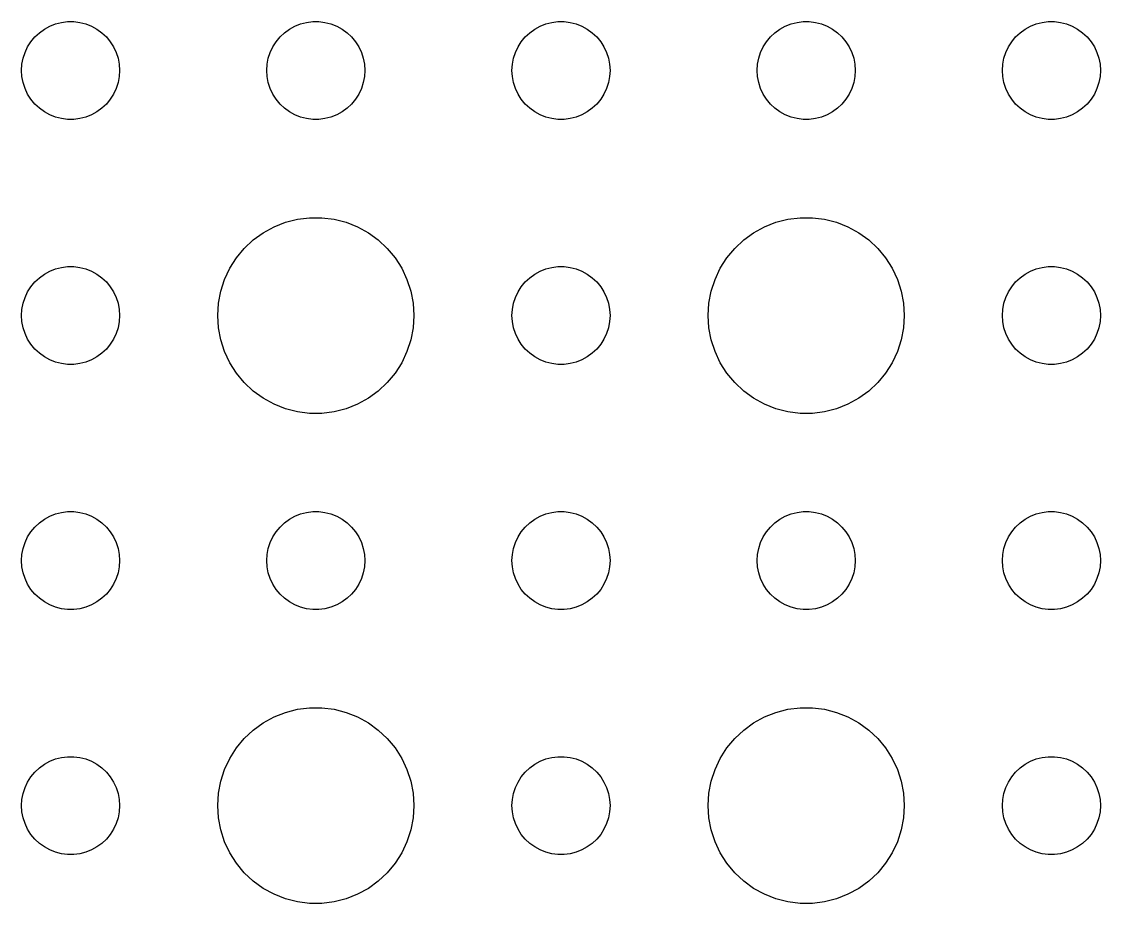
# Model space of a CAD drawing. Header units: metres. Extents: x -142 to 142, y -112 to 112.
# Drawn here: x 36 to 69, y 57.01 to 84 of the extents above; entities that cross this region are included whole.
import ezdxf

# ---------------------------------------------------------------- set-up
doc = ezdxf.new("R2010")
doc.units = ezdxf.units.M

msp = doc.modelspace()

# ---------------------------------------------------------------- linework, layer by layer
for p, q in [((36.6963, 83.7665), (36.8613, 83.8572)), ((36.8613, 83.8572), (37.0365, 83.9266)), ((37.0365, 83.9266), (37.2189, 83.9734)), ((37.2189, 83.9734), (37.4058, 83.997)), ((37.4058, 83.997), (37.5942, 83.997)), ((37.5942, 83.997), (37.7811, 83.9734)), ((37.7811, 83.9734), (37.9635, 83.9266)), ((37.9635, 83.9266), (38.1387, 83.8572)), ((38.1387, 83.8572), (38.3037, 83.7665)), ((44.1963, 83.7665), (44.3613, 83.8572)), ((44.3613, 83.8572), (44.5365, 83.9266)), ((44.5365, 83.9266), (44.7189, 83.9734)), ((44.7189, 83.9734), (44.9058, 83.997)), ((44.9058, 83.997), (45.0942, 83.997)), ((45.0942, 83.997), (45.2811, 83.9734)), ((45.2811, 83.9734), (45.4635, 83.9266)), ((45.4635, 83.9266), (45.6387, 83.8572)), ((45.6387, 83.8572), (45.8037, 83.7665)), ((51.6963, 83.7665), (51.8613, 83.8572)), ((51.8613, 83.8572), (52.0365, 83.9266)), ((52.0365, 83.9266), (52.2189, 83.9734)), ((52.2189, 83.9734), (52.4058, 83.997)), ((52.4058, 83.997), (52.5942, 83.997)), ((52.5942, 83.997), (52.7811, 83.9734)), ((52.7811, 83.9734), (52.9635, 83.9266)), ((52.9635, 83.9266), (53.1387, 83.8572)), ((53.1387, 83.8572), (53.3037, 83.7665)), ((59.1963, 83.7665), (59.3613, 83.8572)), ((59.3613, 83.8572), (59.5365, 83.9266)), ((59.5365, 83.9266), (59.7189, 83.9734)), ((59.7189, 83.9734), (59.9058, 83.997)), ((59.9058, 83.997), (60.0942, 83.997)), ((60.0942, 83.997), (60.2811, 83.9734)), ((60.2811, 83.9734), (60.4635, 83.9266)), ((60.4635, 83.9266), (60.6387, 83.8572)), ((60.6387, 83.8572), (60.8037, 83.7665)), ((66.6963, 83.7665), (66.8613, 83.8572)), ((66.8613, 83.8572), (67.0365, 83.9266)), ((67.0365, 83.9266), (67.2189, 83.9734)), ((67.2189, 83.9734), (67.4058, 83.997)), ((67.4058, 83.997), (67.5942, 83.997)), ((67.5942, 83.997), (67.7811, 83.9734)), ((67.7811, 83.9734), (67.9635, 83.9266)), ((67.9635, 83.9266), (68.1387, 83.8572)), ((68.1387, 83.8572), (68.3037, 83.7665)), ((36.2865, 83.3817), (36.4065, 83.5268)), ((36.4065, 83.5268), (36.5439, 83.6558)), ((36.5439, 83.6558), (36.6963, 83.7665)), ((38.3037, 83.7665), (38.4561, 83.6558)), ((38.4561, 83.6558), (38.5934, 83.5268)), ((38.5934, 83.5268), (38.7135, 83.3817)), ((43.7865, 83.3817), (43.9065, 83.5268)), ((43.9065, 83.5268), (44.0439, 83.6558)), ((44.0439, 83.6558), (44.1963, 83.7665)), ((45.8037, 83.7665), (45.9561, 83.6558)), ((45.9561, 83.6558), (46.0934, 83.5268)), ((46.0934, 83.5268), (46.2135, 83.3817)), ((51.2865, 83.3817), (51.4065, 83.5268)), ((51.4065, 83.5268), (51.5439, 83.6558)), ((51.5439, 83.6558), (51.6963, 83.7665)), ((53.3037, 83.7665), (53.4561, 83.6558)), ((53.4561, 83.6558), (53.5934, 83.5268)), ((53.5934, 83.5268), (53.7135, 83.3817)), ((58.7865, 83.3817), (58.9065, 83.5268)), ((58.9065, 83.5268), (59.0439, 83.6558)), ((59.0439, 83.6558), (59.1963, 83.7665)), ((60.8037, 83.7665), (60.9561, 83.6558)), ((60.9561, 83.6558), (61.0934, 83.5268)), ((61.0934, 83.5268), (61.2135, 83.3817)), ((66.2865, 83.3817), (66.4065, 83.5268)), ((66.4065, 83.5268), (66.5439, 83.6558)), ((66.5439, 83.6558), (66.6963, 83.7665)), ((68.3037, 83.7665), (68.4561, 83.6558)), ((68.4561, 83.6558), (68.5934, 83.5268)), ((68.5934, 83.5268), (68.7135, 83.3817)), ((36.1053, 83.0522), (36.1855, 83.2226)), ((36.1855, 83.2226), (36.2865, 83.3817)), ((38.7135, 83.3817), (38.8145, 83.2226)), ((38.8145, 83.2226), (38.8947, 83.0522)), ((43.6053, 83.0522), (43.6855, 83.2226)), ((43.6855, 83.2226), (43.7865, 83.3817)), ((46.2135, 83.3817), (46.3145, 83.2226)), ((46.3145, 83.2226), (46.3947, 83.0522)), ((51.1053, 83.0522), (51.1855, 83.2226)), ((51.1855, 83.2226), (51.2865, 83.3817)), ((53.7135, 83.3817), (53.8145, 83.2226)), ((53.8145, 83.2226), (53.8947, 83.0522)), ((58.6053, 83.0522), (58.6855, 83.2226)), ((58.6855, 83.2226), (58.7865, 83.3817)), ((61.2135, 83.3817), (61.3145, 83.2226)), ((61.3145, 83.2226), (61.3947, 83.0522)), ((66.1053, 83.0522), (66.1855, 83.2226)), ((66.1855, 83.2226), (66.2865, 83.3817)), ((68.7135, 83.3817), (68.8145, 83.2226)), ((68.8145, 83.2226), (68.8947, 83.0522)), ((36.0118, 82.688), (36.0471, 82.873)), ((36.0471, 82.873), (36.1053, 83.0522)), ((38.8947, 83.0522), (38.9529, 82.873)), ((38.9529, 82.873), (38.9882, 82.688)), ((43.5118, 82.688), (43.5471, 82.873)), ((43.5471, 82.873), (43.6053, 83.0522)), ((46.3947, 83.0522), (46.4529, 82.873)), ((46.4529, 82.873), (46.4882, 82.688)), ((51.0118, 82.688), (51.0471, 82.873)), ((51.0471, 82.873), (51.1053, 83.0522)), ((53.8947, 83.0522), (53.9529, 82.873)), ((53.9529, 82.873), (53.9882, 82.688)), ((58.5118, 82.688), (58.5471, 82.873)), ((58.5471, 82.873), (58.6053, 83.0522)), ((61.3947, 83.0522), (61.4529, 82.873)), ((61.4529, 82.873), (61.4882, 82.688)), ((66.0118, 82.688), (66.0471, 82.873)), ((66.0471, 82.873), (66.1053, 83.0522)), ((68.8947, 83.0522), (68.9529, 82.873)), ((68.9529, 82.873), (68.9882, 82.688)), ((36, 82.5), (36.0118, 82.688)), ((36.0118, 82.312), (36, 82.5)), ((38.9882, 82.688), (39, 82.5)), ((39, 82.5), (38.9882, 82.312)), ((43.5, 82.5), (43.5118, 82.688)), ((43.5118, 82.312), (43.5, 82.5)), ((46.4882, 82.688), (46.5, 82.5)), ((46.5, 82.5), (46.4882, 82.312)), ((51, 82.5), (51.0118, 82.688)), ((51.0118, 82.312), (51, 82.5)), ((53.9882, 82.688), (54, 82.5)), ((54, 82.5), (53.9882, 82.312)), ((58.5, 82.5), (58.5118, 82.688)), ((58.5118, 82.312), (58.5, 82.5)), ((61.4882, 82.688), (61.5, 82.5)), ((61.5, 82.5), (61.4882, 82.312)), ((66, 82.5), (66.0118, 82.688)), ((66.0118, 82.312), (66, 82.5)), ((68.9882, 82.688), (69, 82.5)), ((69, 82.5), (68.9882, 82.312)), ((36.0471, 82.127), (36.0118, 82.312)), ((38.9882, 82.312), (38.9529, 82.127)), ((43.5471, 82.127), (43.5118, 82.312)), ((46.4882, 82.312), (46.4529, 82.127)), ((51.0471, 82.127), (51.0118, 82.312)), ((53.9882, 82.312), (53.9529, 82.127)), ((58.5471, 82.127), (58.5118, 82.312)), ((61.4882, 82.312), (61.4529, 82.127)), ((66.0471, 82.127), (66.0118, 82.312)), ((68.9882, 82.312), (68.9529, 82.127)), ((36.1053, 81.9478), (36.0471, 82.127)), ((36.1855, 81.7774), (36.1053, 81.9478)), ((38.8947, 81.9478), (38.8145, 81.7774)), ((38.9529, 82.127), (38.8947, 81.9478)), ((43.6053, 81.9478), (43.5471, 82.127)), ((43.6855, 81.7774), (43.6053, 81.9478)), ((46.3947, 81.9478), (46.3145, 81.7774)), ((46.4529, 82.127), (46.3947, 81.9478)), ((51.1053, 81.9478), (51.0471, 82.127)), ((51.1855, 81.7774), (51.1053, 81.9478)), ((53.8947, 81.9478), (53.8145, 81.7774)), ((53.9529, 82.127), (53.8947, 81.9478)), ((58.6053, 81.9478), (58.5471, 82.127)), ((58.6855, 81.7774), (58.6053, 81.9478)), ((61.3947, 81.9478), (61.3145, 81.7774)), ((61.4529, 82.127), (61.3947, 81.9478)), ((66.1053, 81.9478), (66.0471, 82.127)), ((66.1855, 81.7774), (66.1053, 81.9478)), ((68.8947, 81.9478), (68.8145, 81.7774)), ((68.9529, 82.127), (68.8947, 81.9478)), ((36.2865, 81.6183), (36.1855, 81.7774)), ((36.4065, 81.4732), (36.2865, 81.6183)), ((38.7135, 81.6183), (38.5934, 81.4732)), ((38.8145, 81.7774), (38.7135, 81.6183)), ((43.7865, 81.6183), (43.6855, 81.7774)), ((43.9065, 81.4732), (43.7865, 81.6183)), ((46.2135, 81.6183), (46.0934, 81.4732)), ((46.3145, 81.7774), (46.2135, 81.6183)), ((51.2865, 81.6183), (51.1855, 81.7774)), ((51.4065, 81.4732), (51.2865, 81.6183)), ((53.7135, 81.6183), (53.5934, 81.4732)), ((53.8145, 81.7774), (53.7135, 81.6183)), ((58.7865, 81.6183), (58.6855, 81.7774)), ((58.9065, 81.4732), (58.7865, 81.6183)), ((61.2135, 81.6183), (61.0934, 81.4732)), ((61.3145, 81.7774), (61.2135, 81.6183)), ((66.2865, 81.6183), (66.1855, 81.7774)), ((66.4065, 81.4732), (66.2865, 81.6183)), ((68.7135, 81.6183), (68.5934, 81.4732)), ((68.8145, 81.7774), (68.7135, 81.6183)), ((36.5439, 81.3442), (36.4065, 81.4732)), ((36.6963, 81.2335), (36.5439, 81.3442)), ((36.8613, 81.1428), (36.6963, 81.2335)), ((38.3037, 81.2335), (38.1387, 81.1428)), ((38.4561, 81.3442), (38.3037, 81.2335)), ((38.5934, 81.4732), (38.4561, 81.3442)), ((44.0439, 81.3442), (43.9065, 81.4732)), ((44.1963, 81.2335), (44.0439, 81.3442)), ((44.3613, 81.1428), (44.1963, 81.2335)), ((45.8037, 81.2335), (45.6387, 81.1428)), ((45.9561, 81.3442), (45.8037, 81.2335)), ((46.0934, 81.4732), (45.9561, 81.3442)), ((51.5439, 81.3442), (51.4065, 81.4732)), ((51.6963, 81.2335), (51.5439, 81.3442)), ((51.8613, 81.1428), (51.6963, 81.2335)), ((53.3037, 81.2335), (53.1387, 81.1428)), ((53.4561, 81.3442), (53.3037, 81.2335)), ((53.5934, 81.4732), (53.4561, 81.3442)), ((59.0439, 81.3442), (58.9065, 81.4732)), ((59.1963, 81.2335), (59.0439, 81.3442)), ((59.3613, 81.1428), (59.1963, 81.2335)), ((60.8037, 81.2335), (60.6387, 81.1428)), ((60.9561, 81.3442), (60.8037, 81.2335)), ((61.0934, 81.4732), (60.9561, 81.3442)), ((66.5439, 81.3442), (66.4065, 81.4732)), ((66.6963, 81.2335), (66.5439, 81.3442)), ((66.8613, 81.1428), (66.6963, 81.2335)), ((68.3037, 81.2335), (68.1387, 81.1428)), ((68.4561, 81.3442), (68.3037, 81.2335)), ((68.5934, 81.4732), (68.4561, 81.3442)), ((37.0365, 81.0734), (36.8613, 81.1428)), ((37.2189, 81.0266), (37.0365, 81.0734)), ((37.4058, 81.003), (37.2189, 81.0266)), ((37.5942, 81.003), (37.4058, 81.003)), ((37.7811, 81.0266), (37.5942, 81.003)), ((37.9635, 81.0734), (37.7811, 81.0266)), ((38.1387, 81.1428), (37.9635, 81.0734)), ((44.5365, 81.0734), (44.3613, 81.1428)), ((44.7189, 81.0266), (44.5365, 81.0734)), ((44.9058, 81.003), (44.7189, 81.0266)), ((45.0942, 81.003), (44.9058, 81.003)), ((45.2811, 81.0266), (45.0942, 81.003)), ((45.4635, 81.0734), (45.2811, 81.0266)), ((45.6387, 81.1428), (45.4635, 81.0734)), ((52.0365, 81.0734), (51.8613, 81.1428)), ((52.2189, 81.0266), (52.0365, 81.0734)), ((52.4058, 81.003), (52.2189, 81.0266)), ((52.5942, 81.003), (52.4058, 81.003)), ((52.7811, 81.0266), (52.5942, 81.003)), ((52.9635, 81.0734), (52.7811, 81.0266)), ((53.1387, 81.1428), (52.9635, 81.0734)), ((59.5365, 81.0734), (59.3613, 81.1428)), ((59.7189, 81.0266), (59.5365, 81.0734)), ((59.9058, 81.003), (59.7189, 81.0266)), ((60.0942, 81.003), (59.9058, 81.003)), ((60.2811, 81.0266), (60.0942, 81.003)), ((60.4635, 81.0734), (60.2811, 81.0266)), ((60.6387, 81.1428), (60.4635, 81.0734)), ((67.0365, 81.0734), (66.8613, 81.1428)), ((67.2189, 81.0266), (67.0365, 81.0734)), ((67.4058, 81.003), (67.2189, 81.0266)), ((67.5942, 81.003), (67.4058, 81.003)), ((67.7811, 81.0266), (67.5942, 81.003)), ((67.9635, 81.0734), (67.7811, 81.0266)), ((68.1387, 81.1428), (67.9635, 81.0734)), ((44.0729, 77.8532), (44.4379, 77.9469)), ((44.4379, 77.9469), (44.8116, 77.9941)), ((44.8116, 77.9941), (45.1884, 77.9941)), ((45.1884, 77.9941), (45.5621, 77.9469)), ((45.5621, 77.9469), (45.927, 77.8532)), ((59.0729, 77.8532), (59.4379, 77.9469)), ((59.4379, 77.9469), (59.8116, 77.9941)), ((59.8116, 77.9941), (60.1884, 77.9941)), ((60.1884, 77.9941), (60.5621, 77.9469)), ((60.5621, 77.9469), (60.927, 77.8532)), ((43.3925, 77.533), (43.7227, 77.7145)), ((43.7227, 77.7145), (44.0729, 77.8532)), ((45.927, 77.8532), (46.2773, 77.7145)), ((46.2773, 77.7145), (46.6075, 77.533)), ((58.3925, 77.533), (58.7227, 77.7145)), ((58.7227, 77.7145), (59.0729, 77.8532)), ((60.927, 77.8532), (61.2773, 77.7145)), ((61.2773, 77.7145), (61.6075, 77.533)), ((42.8131, 77.0536), (43.0877, 77.3115)), ((43.0877, 77.3115), (43.3925, 77.533)), ((46.6075, 77.533), (46.9123, 77.3115)), ((46.9123, 77.3115), (47.1869, 77.0536)), ((57.8131, 77.0536), (58.0877, 77.3115)), ((58.0877, 77.3115), (58.3925, 77.533)), ((61.6075, 77.533), (61.9123, 77.3115)), ((61.9123, 77.3115), (62.1869, 77.0536)), ((42.5729, 76.7634), (42.8131, 77.0536)), ((47.1869, 77.0536), (47.427, 76.7634)), ((57.5729, 76.7634), (57.8131, 77.0536)), ((62.1869, 77.0536), (62.427, 76.7634)), ((42.3711, 76.4453), (42.5729, 76.7634)), ((47.427, 76.7634), (47.6289, 76.4453)), ((57.3711, 76.4453), (57.5729, 76.7634)), ((62.427, 76.7634), (62.6289, 76.4453)), ((36.5439, 76.1558), (36.6963, 76.2665)), ((36.6963, 76.2665), (36.8613, 76.3572)), ((36.8613, 76.3572), (37.0365, 76.4266)), ((37.0365, 76.4266), (37.2189, 76.4734)), ((37.2189, 76.4734), (37.4058, 76.497)), ((37.4058, 76.497), (37.5942, 76.497)), ((37.5942, 76.497), (37.7811, 76.4734)), ((37.7811, 76.4734), (37.9635, 76.4266)), ((37.9635, 76.4266), (38.1387, 76.3572)), ((38.1387, 76.3572), (38.3037, 76.2665)), ((38.3037, 76.2665), (38.4561, 76.1558)), ((42.2107, 76.1044), (42.3711, 76.4453)), ((47.6289, 76.4453), (47.7893, 76.1044)), ((51.5439, 76.1558), (51.6963, 76.2665)), ((51.6963, 76.2665), (51.8613, 76.3572)), ((51.8613, 76.3572), (52.0365, 76.4266)), ((52.0365, 76.4266), (52.2189, 76.4734)), ((52.2189, 76.4734), (52.4058, 76.497)), ((52.4058, 76.497), (52.5942, 76.497)), ((52.5942, 76.497), (52.7811, 76.4734)), ((52.7811, 76.4734), (52.9635, 76.4266)), ((52.9635, 76.4266), (53.1387, 76.3572)), ((53.1387, 76.3572), (53.3037, 76.2665)), ((53.3037, 76.2665), (53.4561, 76.1558)), ((57.2107, 76.1044), (57.3711, 76.4453)), ((62.6289, 76.4453), (62.7893, 76.1044)), ((66.5439, 76.1558), (66.6963, 76.2665)), ((66.6963, 76.2665), (66.8613, 76.3572)), ((66.8613, 76.3572), (67.0365, 76.4266)), ((67.0365, 76.4266), (67.2189, 76.4734)), ((67.2189, 76.4734), (67.4058, 76.497)), ((67.4058, 76.497), (67.5942, 76.497)), ((67.5942, 76.497), (67.7811, 76.4734)), ((67.7811, 76.4734), (67.9635, 76.4266)), ((67.9635, 76.4266), (68.1387, 76.3572)), ((68.1387, 76.3572), (68.3037, 76.2665)), ((68.3037, 76.2665), (68.4561, 76.1558)), ((36.2865, 75.8817), (36.4065, 76.0268)), ((36.4065, 76.0268), (36.5439, 76.1558)), ((38.4561, 76.1558), (38.5934, 76.0268)), ((38.5934, 76.0268), (38.7135, 75.8817)), ((42.0942, 75.7461), (42.2107, 76.1044)), ((47.7893, 76.1044), (47.9057, 75.7461)), ((51.2865, 75.8817), (51.4065, 76.0268)), ((51.4065, 76.0268), (51.5439, 76.1558)), ((53.4561, 76.1558), (53.5934, 76.0268)), ((53.5934, 76.0268), (53.7135, 75.8817)), ((57.0942, 75.7461), (57.2107, 76.1044)), ((62.7893, 76.1044), (62.9057, 75.7461)), ((66.2865, 75.8817), (66.4065, 76.0268)), ((66.4065, 76.0268), (66.5439, 76.1558)), ((68.4561, 76.1558), (68.5934, 76.0268)), ((68.5934, 76.0268), (68.7135, 75.8817)), ((36.1053, 75.5522), (36.1855, 75.7226)), ((36.1855, 75.7226), (36.2865, 75.8817)), ((38.7135, 75.8817), (38.8145, 75.7226)), ((38.8145, 75.7226), (38.8947, 75.5522)), ((42.0237, 75.376), (42.0942, 75.7461)), ((47.9057, 75.7461), (47.9763, 75.376)), ((51.1053, 75.5522), (51.1855, 75.7226)), ((51.1855, 75.7226), (51.2865, 75.8817)), ((53.7135, 75.8817), (53.8145, 75.7226)), ((53.8145, 75.7226), (53.8947, 75.5522)), ((57.0237, 75.376), (57.0942, 75.7461)), ((62.9057, 75.7461), (62.9763, 75.376)), ((66.1053, 75.5522), (66.1855, 75.7226)), ((66.1855, 75.7226), (66.2865, 75.8817)), ((68.7135, 75.8817), (68.8145, 75.7226)), ((68.8145, 75.7226), (68.8947, 75.5522)), ((36.0118, 75.188), (36.0471, 75.373)), ((36.0471, 75.373), (36.1053, 75.5522)), ((38.8947, 75.5522), (38.9529, 75.373)), ((38.9529, 75.373), (38.9882, 75.188)), ((42, 75), (42.0237, 75.376)), ((47.9763, 75.376), (48, 75)), ((51.0118, 75.188), (51.0471, 75.373)), ((51.0471, 75.373), (51.1053, 75.5522)), ((53.8947, 75.5522), (53.9529, 75.373)), ((53.9529, 75.373), (53.9882, 75.188)), ((57, 75), (57.0237, 75.376)), ((62.9763, 75.376), (63, 75)), ((66.0118, 75.188), (66.0471, 75.373)), ((66.0471, 75.373), (66.1053, 75.5522)), ((68.8947, 75.5522), (68.9529, 75.373)), ((68.9529, 75.373), (68.9882, 75.188)), ((36, 75), (36.0118, 75.188)), ((36.0118, 74.812), (36, 75)), ((38.9882, 75.188), (39, 75)), ((39, 75), (38.9882, 74.812)), ((42.0237, 74.624), (42, 75)), ((48, 75), (47.9763, 74.624)), ((51, 75), (51.0118, 75.188)), ((51.0118, 74.812), (51, 75)), ((53.9882, 75.188), (54, 75)), ((54, 75), (53.9882, 74.812)), ((57.0237, 74.624), (57, 75)), ((63, 75), (62.9763, 74.624)), ((66, 75), (66.0118, 75.188)), ((66.0118, 74.812), (66, 75)), ((68.9882, 75.188), (69, 75)), ((69, 75), (68.9882, 74.812)), ((36.0471, 74.627), (36.0118, 74.812)), ((36.1053, 74.4478), (36.0471, 74.627)), ((38.9529, 74.627), (38.8947, 74.4478)), ((38.9882, 74.812), (38.9529, 74.627)), ((42.0942, 74.2539), (42.0237, 74.624)), ((47.9763, 74.624), (47.9057, 74.2539)), ((51.0471, 74.627), (51.0118, 74.812)), ((51.1053, 74.4478), (51.0471, 74.627)), ((53.9529, 74.627), (53.8947, 74.4478)), ((53.9882, 74.812), (53.9529, 74.627)), ((57.0942, 74.2539), (57.0237, 74.624)), ((62.9763, 74.624), (62.9057, 74.2539)), ((66.0471, 74.627), (66.0118, 74.812)), ((66.1053, 74.4478), (66.0471, 74.627)), ((68.9529, 74.627), (68.8947, 74.4478)), ((68.9882, 74.812), (68.9529, 74.627)), ((36.1855, 74.2774), (36.1053, 74.4478)), ((36.2865, 74.1183), (36.1855, 74.2774)), ((38.8145, 74.2774), (38.7135, 74.1183)), ((38.8947, 74.4478), (38.8145, 74.2774)), ((42.2107, 73.8956), (42.0942, 74.2539)), ((47.9057, 74.2539), (47.7893, 73.8956)), ((51.1855, 74.2774), (51.1053, 74.4478)), ((51.2865, 74.1183), (51.1855, 74.2774)), ((53.8145, 74.2774), (53.7135, 74.1183)), ((53.8947, 74.4478), (53.8145, 74.2774)), ((57.2107, 73.8956), (57.0942, 74.2539)), ((62.9057, 74.2539), (62.7893, 73.8956)), ((66.1855, 74.2774), (66.1053, 74.4478)), ((66.2865, 74.1183), (66.1855, 74.2774)), ((68.8145, 74.2774), (68.7135, 74.1183)), ((68.8947, 74.4478), (68.8145, 74.2774)), ((36.4065, 73.9732), (36.2865, 74.1183)), ((36.5439, 73.8442), (36.4065, 73.9732)), ((38.5934, 73.9732), (38.4561, 73.8442)), ((38.7135, 74.1183), (38.5934, 73.9732)), ((51.4065, 73.9732), (51.2865, 74.1183)), ((51.5439, 73.8442), (51.4065, 73.9732)), ((53.5934, 73.9732), (53.4561, 73.8442)), ((53.7135, 74.1183), (53.5934, 73.9732)), ((66.4065, 73.9732), (66.2865, 74.1183)), ((66.5439, 73.8442), (66.4065, 73.9732)), ((68.5934, 73.9732), (68.4561, 73.8442)), ((68.7135, 74.1183), (68.5934, 73.9732)), ((36.6963, 73.7335), (36.5439, 73.8442)), ((36.8613, 73.6428), (36.6963, 73.7335)), ((37.0365, 73.5734), (36.8613, 73.6428)), ((38.1387, 73.6428), (37.9635, 73.5734)), ((38.3037, 73.7335), (38.1387, 73.6428)), ((38.4561, 73.8442), (38.3037, 73.7335)), ((42.3711, 73.5547), (42.2107, 73.8956)), ((47.7893, 73.8956), (47.6289, 73.5547)), ((51.6963, 73.7335), (51.5439, 73.8442)), ((51.8613, 73.6428), (51.6963, 73.7335)), ((52.0365, 73.5734), (51.8613, 73.6428)), ((53.1387, 73.6428), (52.9635, 73.5734)), ((53.3037, 73.7335), (53.1387, 73.6428)), ((53.4561, 73.8442), (53.3037, 73.7335)), ((57.3711, 73.5547), (57.2107, 73.8956)), ((62.7893, 73.8956), (62.6289, 73.5547)), ((66.6963, 73.7335), (66.5439, 73.8442)), ((66.8613, 73.6428), (66.6963, 73.7335)), ((67.0365, 73.5734), (66.8613, 73.6428)), ((68.1387, 73.6428), (67.9635, 73.5734)), ((68.3037, 73.7335), (68.1387, 73.6428)), ((68.4561, 73.8442), (68.3037, 73.7335)), ((37.2189, 73.5266), (37.0365, 73.5734)), ((37.4058, 73.503), (37.2189, 73.5266)), ((37.5942, 73.503), (37.4058, 73.503)), ((37.7811, 73.5266), (37.5942, 73.503)), ((37.9635, 73.5734), (37.7811, 73.5266)), ((42.5729, 73.2366), (42.3711, 73.5547)), ((47.6289, 73.5547), (47.427, 73.2366)), ((52.2189, 73.5266), (52.0365, 73.5734)), ((52.4058, 73.503), (52.2189, 73.5266)), ((52.5942, 73.503), (52.4058, 73.503)), ((52.7811, 73.5266), (52.5942, 73.503)), ((52.9635, 73.5734), (52.7811, 73.5266)), ((57.5729, 73.2366), (57.3711, 73.5547)), ((62.6289, 73.5547), (62.427, 73.2366)), ((67.2189, 73.5266), (67.0365, 73.5734)), ((67.4058, 73.503), (67.2189, 73.5266)), ((67.5942, 73.503), (67.4058, 73.503)), ((67.7811, 73.5266), (67.5942, 73.503)), ((67.9635, 73.5734), (67.7811, 73.5266)), ((42.8131, 72.9464), (42.5729, 73.2366)), ((43.0877, 72.6885), (42.8131, 72.9464)), ((47.1869, 72.9464), (46.9123, 72.6885)), ((47.427, 73.2366), (47.1869, 72.9464)), ((57.8131, 72.9464), (57.5729, 73.2366)), ((58.0877, 72.6885), (57.8131, 72.9464)), ((62.1869, 72.9464), (61.9123, 72.6885)), ((62.427, 73.2366), (62.1869, 72.9464)), ((43.3925, 72.467), (43.0877, 72.6885)), ((46.9123, 72.6885), (46.6075, 72.467)), ((58.3925, 72.467), (58.0877, 72.6885)), ((61.9123, 72.6885), (61.6075, 72.467)), ((43.7227, 72.2855), (43.3925, 72.467)), ((44.0729, 72.1468), (43.7227, 72.2855)), ((46.2773, 72.2855), (45.927, 72.1468)), ((46.6075, 72.467), (46.2773, 72.2855)), ((58.7227, 72.2855), (58.3925, 72.467)), ((59.0729, 72.1468), (58.7227, 72.2855)), ((61.2773, 72.2855), (60.927, 72.1468)), ((61.6075, 72.467), (61.2773, 72.2855)), ((44.4379, 72.0531), (44.0729, 72.1468)), ((44.8116, 72.0059), (44.4379, 72.0531)), ((45.1884, 72.0059), (44.8116, 72.0059)), ((45.5621, 72.0531), (45.1884, 72.0059)), ((45.927, 72.1468), (45.5621, 72.0531)), ((59.4379, 72.0531), (59.0729, 72.1468)), ((59.8116, 72.0059), (59.4379, 72.0531)), ((60.1884, 72.0059), (59.8116, 72.0059)), ((60.5621, 72.0531), (60.1884, 72.0059)), ((60.927, 72.1468), (60.5621, 72.0531)), ((37.0365, 68.9266), (37.2189, 68.9734)), ((37.2189, 68.9734), (37.4058, 68.997)), ((37.4058, 68.997), (37.5942, 68.997)), ((37.5942, 68.997), (37.7811, 68.9734)), ((37.7811, 68.9734), (37.9635, 68.9266)), ((44.5365, 68.9266), (44.7189, 68.9734)), ((44.7189, 68.9734), (44.9058, 68.997)), ((44.9058, 68.997), (45.0942, 68.997)), ((45.0942, 68.997), (45.2811, 68.9734)), ((45.2811, 68.9734), (45.4635, 68.9266)), ((52.0365, 68.9266), (52.2189, 68.9734)), ((52.2189, 68.9734), (52.4058, 68.997)), ((52.4058, 68.997), (52.5942, 68.997)), ((52.5942, 68.997), (52.7811, 68.9734)), ((52.7811, 68.9734), (52.9635, 68.9266)), ((59.5365, 68.9266), (59.7189, 68.9734)), ((59.7189, 68.9734), (59.9058, 68.997)), ((59.9058, 68.997), (60.0942, 68.997)), ((60.0942, 68.997), (60.2811, 68.9734)), ((60.2811, 68.9734), (60.4635, 68.9266)), ((67.0365, 68.9266), (67.2189, 68.9734)), ((67.2189, 68.9734), (67.4058, 68.997)), ((67.4058, 68.997), (67.5942, 68.997)), ((67.5942, 68.997), (67.7811, 68.9734)), ((67.7811, 68.9734), (67.9635, 68.9266)), ((36.4065, 68.5268), (36.5439, 68.6558)), ((36.5439, 68.6558), (36.6963, 68.7665)), ((36.6963, 68.7665), (36.8613, 68.8572)), ((36.8613, 68.8572), (37.0365, 68.9266)), ((37.9635, 68.9266), (38.1387, 68.8572)), ((38.1387, 68.8572), (38.3037, 68.7665)), ((38.3037, 68.7665), (38.4561, 68.6558)), ((38.4561, 68.6558), (38.5934, 68.5268)), ((43.9065, 68.5268), (44.0439, 68.6558)), ((44.0439, 68.6558), (44.1963, 68.7665)), ((44.1963, 68.7665), (44.3613, 68.8572)), ((44.3613, 68.8572), (44.5365, 68.9266)), ((45.4635, 68.9266), (45.6387, 68.8572)), ((45.6387, 68.8572), (45.8037, 68.7665)), ((45.8037, 68.7665), (45.9561, 68.6558)), ((45.9561, 68.6558), (46.0934, 68.5268)), ((51.4065, 68.5268), (51.5439, 68.6558)), ((51.5439, 68.6558), (51.6963, 68.7665)), ((51.6963, 68.7665), (51.8613, 68.8572)), ((51.8613, 68.8572), (52.0365, 68.9266)), ((52.9635, 68.9266), (53.1387, 68.8572)), ((53.1387, 68.8572), (53.3037, 68.7665)), ((53.3037, 68.7665), (53.4561, 68.6558)), ((53.4561, 68.6558), (53.5934, 68.5268)), ((58.9065, 68.5268), (59.0439, 68.6558)), ((59.0439, 68.6558), (59.1963, 68.7665)), ((59.1963, 68.7665), (59.3613, 68.8572)), ((59.3613, 68.8572), (59.5365, 68.9266)), ((60.4635, 68.9266), (60.6387, 68.8572)), ((60.6387, 68.8572), (60.8037, 68.7665)), ((60.8037, 68.7665), (60.9561, 68.6558)), ((60.9561, 68.6558), (61.0934, 68.5268)), ((66.4065, 68.5268), (66.5439, 68.6558)), ((66.5439, 68.6558), (66.6963, 68.7665)), ((66.6963, 68.7665), (66.8613, 68.8572)), ((66.8613, 68.8572), (67.0365, 68.9266)), ((67.9635, 68.9266), (68.1387, 68.8572)), ((68.1387, 68.8572), (68.3037, 68.7665)), ((68.3037, 68.7665), (68.4561, 68.6558)), ((68.4561, 68.6558), (68.5934, 68.5268)), ((36.1855, 68.2226), (36.2865, 68.3817)), ((36.2865, 68.3817), (36.4065, 68.5268)), ((38.5934, 68.5268), (38.7135, 68.3817)), ((38.7135, 68.3817), (38.8145, 68.2226)), ((43.6855, 68.2226), (43.7865, 68.3817)), ((43.7865, 68.3817), (43.9065, 68.5268)), ((46.0934, 68.5268), (46.2135, 68.3817)), ((46.2135, 68.3817), (46.3145, 68.2226)), ((51.1855, 68.2226), (51.2865, 68.3817)), ((51.2865, 68.3817), (51.4065, 68.5268)), ((53.5934, 68.5268), (53.7135, 68.3817)), ((53.7135, 68.3817), (53.8145, 68.2226)), ((58.6855, 68.2226), (58.7865, 68.3817)), ((58.7865, 68.3817), (58.9065, 68.5268)), ((61.0934, 68.5268), (61.2135, 68.3817)), ((61.2135, 68.3817), (61.3145, 68.2226)), ((66.1855, 68.2226), (66.2865, 68.3817)), ((66.2865, 68.3817), (66.4065, 68.5268)), ((68.5934, 68.5268), (68.7135, 68.3817)), ((68.7135, 68.3817), (68.8145, 68.2226)), ((36.0471, 67.873), (36.1053, 68.0522)), ((36.1053, 68.0522), (36.1855, 68.2226)), ((38.8145, 68.2226), (38.8947, 68.0522)), ((38.8947, 68.0522), (38.9529, 67.873)), ((43.5471, 67.873), (43.6053, 68.0522)), ((43.6053, 68.0522), (43.6855, 68.2226)), ((46.3145, 68.2226), (46.3947, 68.0522)), ((46.3947, 68.0522), (46.4529, 67.873)), ((51.0471, 67.873), (51.1053, 68.0522)), ((51.1053, 68.0522), (51.1855, 68.2226)), ((53.8145, 68.2226), (53.8947, 68.0522)), ((53.8947, 68.0522), (53.9529, 67.873)), ((58.5471, 67.873), (58.6053, 68.0522)), ((58.6053, 68.0522), (58.6855, 68.2226)), ((61.3145, 68.2226), (61.3947, 68.0522)), ((61.3947, 68.0522), (61.4529, 67.873)), ((66.0471, 67.873), (66.1053, 68.0522)), ((66.1053, 68.0522), (66.1855, 68.2226)), ((68.8145, 68.2226), (68.8947, 68.0522)), ((68.8947, 68.0522), (68.9529, 67.873)), ((36, 67.5), (36.0118, 67.688)), ((36.0118, 67.688), (36.0471, 67.873)), ((38.9529, 67.873), (38.9882, 67.688)), ((38.9882, 67.688), (39, 67.5)), ((43.5, 67.5), (43.5118, 67.688)), ((43.5118, 67.688), (43.5471, 67.873)), ((46.4529, 67.873), (46.4882, 67.688)), ((46.4882, 67.688), (46.5, 67.5)), ((51, 67.5), (51.0118, 67.688)), ((51.0118, 67.688), (51.0471, 67.873)), ((53.9529, 67.873), (53.9882, 67.688)), ((53.9882, 67.688), (54, 67.5)), ((58.5, 67.5), (58.5118, 67.688)), ((58.5118, 67.688), (58.5471, 67.873)), ((61.4529, 67.873), (61.4882, 67.688)), ((61.4882, 67.688), (61.5, 67.5)), ((66, 67.5), (66.0118, 67.688)), ((66.0118, 67.688), (66.0471, 67.873)), ((68.9529, 67.873), (68.9882, 67.688)), ((68.9882, 67.688), (69, 67.5)), ((36.0118, 67.312), (36, 67.5)), ((39, 67.5), (38.9882, 67.312)), ((43.5118, 67.312), (43.5, 67.5)), ((46.5, 67.5), (46.4882, 67.312)), ((51.0118, 67.312), (51, 67.5)), ((54, 67.5), (53.9882, 67.312)), ((58.5118, 67.312), (58.5, 67.5)), ((61.5, 67.5), (61.4882, 67.312)), ((66.0118, 67.312), (66, 67.5)), ((69, 67.5), (68.9882, 67.312)), ((36.0471, 67.127), (36.0118, 67.312)), ((36.1053, 66.9478), (36.0471, 67.127)), ((38.9529, 67.127), (38.8947, 66.9478)), ((38.9882, 67.312), (38.9529, 67.127)), ((43.5471, 67.127), (43.5118, 67.312)), ((43.6053, 66.9478), (43.5471, 67.127)), ((46.4529, 67.127), (46.3947, 66.9478)), ((46.4882, 67.312), (46.4529, 67.127)), ((51.0471, 67.127), (51.0118, 67.312)), ((51.1053, 66.9478), (51.0471, 67.127)), ((53.9529, 67.127), (53.8947, 66.9478)), ((53.9882, 67.312), (53.9529, 67.127)), ((58.5471, 67.127), (58.5118, 67.312)), ((58.6053, 66.9478), (58.5471, 67.127)), ((61.4529, 67.127), (61.3947, 66.9478)), ((61.4882, 67.312), (61.4529, 67.127)), ((66.0471, 67.127), (66.0118, 67.312)), ((66.1053, 66.9478), (66.0471, 67.127)), ((68.9529, 67.127), (68.8947, 66.9478)), ((68.9882, 67.312), (68.9529, 67.127)), ((36.1855, 66.7774), (36.1053, 66.9478)), ((36.2865, 66.6183), (36.1855, 66.7774)), ((38.8145, 66.7774), (38.7135, 66.6183)), ((38.8947, 66.9478), (38.8145, 66.7774)), ((43.6855, 66.7774), (43.6053, 66.9478)), ((43.7865, 66.6183), (43.6855, 66.7774)), ((46.3145, 66.7774), (46.2135, 66.6183)), ((46.3947, 66.9478), (46.3145, 66.7774)), ((51.1855, 66.7774), (51.1053, 66.9478)), ((51.2865, 66.6183), (51.1855, 66.7774)), ((53.8145, 66.7774), (53.7135, 66.6183)), ((53.8947, 66.9478), (53.8145, 66.7774)), ((58.6855, 66.7774), (58.6053, 66.9478)), ((58.7865, 66.6183), (58.6855, 66.7774)), ((61.3145, 66.7774), (61.2135, 66.6183)), ((61.3947, 66.9478), (61.3145, 66.7774)), ((66.1855, 66.7774), (66.1053, 66.9478)), ((66.2865, 66.6183), (66.1855, 66.7774)), ((68.8145, 66.7774), (68.7135, 66.6183)), ((68.8947, 66.9478), (68.8145, 66.7774)), ((36.4065, 66.4732), (36.2865, 66.6183)), ((36.5439, 66.3442), (36.4065, 66.4732)), ((36.6963, 66.2335), (36.5439, 66.3442)), ((38.4561, 66.3442), (38.3037, 66.2335)), ((38.5934, 66.4732), (38.4561, 66.3442)), ((38.7135, 66.6183), (38.5934, 66.4732)), ((43.9065, 66.4732), (43.7865, 66.6183)), ((44.0439, 66.3442), (43.9065, 66.4732)), ((44.1963, 66.2335), (44.0439, 66.3442)), ((45.9561, 66.3442), (45.8037, 66.2335)), ((46.0934, 66.4732), (45.9561, 66.3442)), ((46.2135, 66.6183), (46.0934, 66.4732)), ((51.4065, 66.4732), (51.2865, 66.6183)), ((51.5439, 66.3442), (51.4065, 66.4732)), ((51.6963, 66.2335), (51.5439, 66.3442)), ((53.4561, 66.3442), (53.3037, 66.2335)), ((53.5934, 66.4732), (53.4561, 66.3442)), ((53.7135, 66.6183), (53.5934, 66.4732)), ((58.9065, 66.4732), (58.7865, 66.6183)), ((59.0439, 66.3442), (58.9065, 66.4732)), ((59.1963, 66.2335), (59.0439, 66.3442)), ((60.9561, 66.3442), (60.8037, 66.2335)), ((61.0934, 66.4732), (60.9561, 66.3442)), ((61.2135, 66.6183), (61.0934, 66.4732)), ((66.4065, 66.4732), (66.2865, 66.6183)), ((66.5439, 66.3442), (66.4065, 66.4732)), ((66.6963, 66.2335), (66.5439, 66.3442)), ((68.4561, 66.3442), (68.3037, 66.2335)), ((68.5934, 66.4732), (68.4561, 66.3442)), ((68.7135, 66.6183), (68.5934, 66.4732)), ((36.8613, 66.1428), (36.6963, 66.2335)), ((37.0365, 66.0734), (36.8613, 66.1428)), ((37.2189, 66.0266), (37.0365, 66.0734)), ((37.4058, 66.003), (37.2189, 66.0266)), ((37.5942, 66.003), (37.4058, 66.003)), ((37.7811, 66.0266), (37.5942, 66.003)), ((37.9635, 66.0734), (37.7811, 66.0266)), ((38.1387, 66.1428), (37.9635, 66.0734)), ((38.3037, 66.2335), (38.1387, 66.1428)), ((44.3613, 66.1428), (44.1963, 66.2335)), ((44.5365, 66.0734), (44.3613, 66.1428)), ((44.7189, 66.0266), (44.5365, 66.0734)), ((44.9058, 66.003), (44.7189, 66.0266)), ((45.0942, 66.003), (44.9058, 66.003)), ((45.2811, 66.0266), (45.0942, 66.003)), ((45.4635, 66.0734), (45.2811, 66.0266)), ((45.6387, 66.1428), (45.4635, 66.0734)), ((45.8037, 66.2335), (45.6387, 66.1428)), ((51.8613, 66.1428), (51.6963, 66.2335)), ((52.0365, 66.0734), (51.8613, 66.1428)), ((52.2189, 66.0266), (52.0365, 66.0734)), ((52.4058, 66.003), (52.2189, 66.0266)), ((52.5942, 66.003), (52.4058, 66.003)), ((52.7811, 66.0266), (52.5942, 66.003)), ((52.9635, 66.0734), (52.7811, 66.0266)), ((53.1387, 66.1428), (52.9635, 66.0734)), ((53.3037, 66.2335), (53.1387, 66.1428)), ((59.3613, 66.1428), (59.1963, 66.2335)), ((59.5365, 66.0734), (59.3613, 66.1428)), ((59.7189, 66.0266), (59.5365, 66.0734)), ((59.9058, 66.003), (59.7189, 66.0266)), ((60.0942, 66.003), (59.9058, 66.003)), ((60.2811, 66.0266), (60.0942, 66.003)), ((60.4635, 66.0734), (60.2811, 66.0266)), ((60.6387, 66.1428), (60.4635, 66.0734)), ((60.8037, 66.2335), (60.6387, 66.1428)), ((66.8613, 66.1428), (66.6963, 66.2335)), ((67.0365, 66.0734), (66.8613, 66.1428)), ((67.2189, 66.0266), (67.0365, 66.0734)), ((67.4058, 66.003), (67.2189, 66.0266)), ((67.5942, 66.003), (67.4058, 66.003)), ((67.7811, 66.0266), (67.5942, 66.003)), ((67.9635, 66.0734), (67.7811, 66.0266)), ((68.1387, 66.1428), (67.9635, 66.0734)), ((68.3037, 66.2335), (68.1387, 66.1428)), ((43.3925, 62.533), (43.7227, 62.7145)), ((43.7227, 62.7145), (44.0729, 62.8532)), ((44.0729, 62.8532), (44.4379, 62.9469)), ((44.4379, 62.9469), (44.8116, 62.9941)), ((44.8116, 62.9941), (45.1884, 62.9941)), ((45.1884, 62.9941), (45.5621, 62.9469)), ((45.5621, 62.9469), (45.927, 62.8532)), ((45.927, 62.8532), (46.2773, 62.7145)), ((46.2773, 62.7145), (46.6075, 62.533)), ((58.3925, 62.533), (58.7227, 62.7145)), ((58.7227, 62.7145), (59.0729, 62.8532)), ((59.0729, 62.8532), (59.4379, 62.9469)), ((59.4379, 62.9469), (59.8116, 62.9941)), ((59.8116, 62.9941), (60.1884, 62.9941)), ((60.1884, 62.9941), (60.5621, 62.9469)), ((60.5621, 62.9469), (60.927, 62.8532)), ((60.927, 62.8532), (61.2773, 62.7145)), ((61.2773, 62.7145), (61.6075, 62.533)), ((43.0877, 62.3115), (43.3925, 62.533)), ((46.6075, 62.533), (46.9123, 62.3115)), ((58.0877, 62.3115), (58.3925, 62.533)), ((61.6075, 62.533), (61.9123, 62.3115)), ((42.5729, 61.7634), (42.8131, 62.0536)), ((42.8131, 62.0536), (43.0877, 62.3115)), ((46.9123, 62.3115), (47.1869, 62.0536)), ((47.1869, 62.0536), (47.427, 61.7634)), ((57.5729, 61.7634), (57.8131, 62.0536)), ((57.8131, 62.0536), (58.0877, 62.3115)), ((61.9123, 62.3115), (62.1869, 62.0536)), ((62.1869, 62.0536), (62.427, 61.7634)), ((42.3711, 61.4453), (42.5729, 61.7634)), ((47.427, 61.7634), (47.6289, 61.4453)), ((57.3711, 61.4453), (57.5729, 61.7634)), ((62.427, 61.7634), (62.6289, 61.4453)), ((36.8613, 61.3572), (37.0365, 61.4266)), ((37.0365, 61.4266), (37.2189, 61.4734)), ((37.2189, 61.4734), (37.4058, 61.497)), ((37.4058, 61.497), (37.5942, 61.497)), ((37.5942, 61.497), (37.7811, 61.4734)), ((37.7811, 61.4734), (37.9635, 61.4266)), ((37.9635, 61.4266), (38.1387, 61.3572)), ((42.2107, 61.1044), (42.3711, 61.4453)), ((47.6289, 61.4453), (47.7893, 61.1044)), ((51.8613, 61.3572), (52.0365, 61.4266)), ((52.0365, 61.4266), (52.2189, 61.4734)), ((52.2189, 61.4734), (52.4058, 61.497)), ((52.4058, 61.497), (52.5942, 61.497)), ((52.5942, 61.497), (52.7811, 61.4734)), ((52.7811, 61.4734), (52.9635, 61.4266)), ((52.9635, 61.4266), (53.1387, 61.3572)), ((57.2107, 61.1044), (57.3711, 61.4453)), ((62.6289, 61.4453), (62.7893, 61.1044)), ((66.8613, 61.3572), (67.0365, 61.4266)), ((67.0365, 61.4266), (67.2189, 61.4734)), ((67.2189, 61.4734), (67.4058, 61.497)), ((67.4058, 61.497), (67.5942, 61.497)), ((67.5942, 61.497), (67.7811, 61.4734)), ((67.7811, 61.4734), (67.9635, 61.4266)), ((67.9635, 61.4266), (68.1387, 61.3572)), ((36.4065, 61.0268), (36.5439, 61.1558)), ((36.5439, 61.1558), (36.6963, 61.2665)), ((36.6963, 61.2665), (36.8613, 61.3572)), ((38.1387, 61.3572), (38.3037, 61.2665)), ((38.3037, 61.2665), (38.4561, 61.1558)), ((38.4561, 61.1558), (38.5934, 61.0268)), ((42.0942, 60.7461), (42.2107, 61.1044)), ((47.7893, 61.1044), (47.9057, 60.7461)), ((51.4065, 61.0268), (51.5439, 61.1558)), ((51.5439, 61.1558), (51.6963, 61.2665)), ((51.6963, 61.2665), (51.8613, 61.3572)), ((53.1387, 61.3572), (53.3037, 61.2665)), ((53.3037, 61.2665), (53.4561, 61.1558)), ((53.4561, 61.1558), (53.5934, 61.0268)), ((57.0942, 60.7461), (57.2107, 61.1044)), ((62.7893, 61.1044), (62.9057, 60.7461)), ((66.4065, 61.0268), (66.5439, 61.1558)), ((66.5439, 61.1558), (66.6963, 61.2665)), ((66.6963, 61.2665), (66.8613, 61.3572)), ((68.1387, 61.3572), (68.3037, 61.2665)), ((68.3037, 61.2665), (68.4561, 61.1558)), ((68.4561, 61.1558), (68.5934, 61.0268)), ((36.1053, 60.5522), (36.1855, 60.7226)), ((36.1855, 60.7226), (36.2865, 60.8817)), ((36.2865, 60.8817), (36.4065, 61.0268)), ((38.5934, 61.0268), (38.7135, 60.8817)), ((38.7135, 60.8817), (38.8145, 60.7226)), ((38.8145, 60.7226), (38.8947, 60.5522)), ((42.0237, 60.376), (42.0942, 60.7461)), ((47.9057, 60.7461), (47.9763, 60.376)), ((51.1053, 60.5522), (51.1855, 60.7226)), ((51.1855, 60.7226), (51.2865, 60.8817)), ((51.2865, 60.8817), (51.4065, 61.0268)), ((53.5934, 61.0268), (53.7135, 60.8817)), ((53.7135, 60.8817), (53.8145, 60.7226)), ((53.8145, 60.7226), (53.8947, 60.5522)), ((57.0237, 60.376), (57.0942, 60.7461)), ((62.9057, 60.7461), (62.9763, 60.376)), ((66.1053, 60.5522), (66.1855, 60.7226)), ((66.1855, 60.7226), (66.2865, 60.8817)), ((66.2865, 60.8817), (66.4065, 61.0268)), ((68.5934, 61.0268), (68.7135, 60.8817)), ((68.7135, 60.8817), (68.8145, 60.7226)), ((68.8145, 60.7226), (68.8947, 60.5522)), ((36.0471, 60.373), (36.1053, 60.5522)), ((38.8947, 60.5522), (38.9529, 60.373)), ((51.0471, 60.373), (51.1053, 60.5522)), ((53.8947, 60.5522), (53.9529, 60.373)), ((66.0471, 60.373), (66.1053, 60.5522)), ((68.8947, 60.5522), (68.9529, 60.373)), ((36, 60), (36.0118, 60.188)), ((36.0118, 60.188), (36.0471, 60.373)), ((38.9529, 60.373), (38.9882, 60.188)), ((38.9882, 60.188), (39, 60)), ((42, 60), (42.0237, 60.376)), ((47.9763, 60.376), (48, 60)), ((51, 60), (51.0118, 60.188)), ((51.0118, 60.188), (51.0471, 60.373)), ((53.9529, 60.373), (53.9882, 60.188)), ((53.9882, 60.188), (54, 60)), ((57, 60), (57.0237, 60.376)), ((62.9763, 60.376), (63, 60)), ((66, 60), (66.0118, 60.188)), ((66.0118, 60.188), (66.0471, 60.373)), ((68.9529, 60.373), (68.9882, 60.188)), ((68.9882, 60.188), (69, 60)), ((36.0118, 59.812), (36, 60)), ((36.0471, 59.627), (36.0118, 59.812)), ((38.9882, 59.812), (38.9529, 59.627)), ((39, 60), (38.9882, 59.812)), ((42.0237, 59.624), (42, 60)), ((48, 60), (47.9763, 59.624)), ((51.0118, 59.812), (51, 60)), ((51.0471, 59.627), (51.0118, 59.812)), ((53.9882, 59.812), (53.9529, 59.627)), ((54, 60), (53.9882, 59.812)), ((57.0237, 59.624), (57, 60)), ((63, 60), (62.9763, 59.624)), ((66.0118, 59.812), (66, 60)), ((66.0471, 59.627), (66.0118, 59.812)), ((68.9882, 59.812), (68.9529, 59.627)), ((69, 60), (68.9882, 59.812)), ((36.1053, 59.4478), (36.0471, 59.627)), ((36.1855, 59.2774), (36.1053, 59.4478)), ((38.8947, 59.4478), (38.8145, 59.2774)), ((38.9529, 59.627), (38.8947, 59.4478)), ((42.0942, 59.2539), (42.0237, 59.624)), ((47.9763, 59.624), (47.9057, 59.2539)), ((51.1053, 59.4478), (51.0471, 59.627)), ((51.1855, 59.2774), (51.1053, 59.4478)), ((53.8947, 59.4478), (53.8145, 59.2774)), ((53.9529, 59.627), (53.8947, 59.4478)), ((57.0942, 59.2539), (57.0237, 59.624)), ((62.9763, 59.624), (62.9057, 59.2539)), ((66.1053, 59.4478), (66.0471, 59.627)), ((66.1855, 59.2774), (66.1053, 59.4478)), ((68.8947, 59.4478), (68.8145, 59.2774)), ((68.9529, 59.627), (68.8947, 59.4478)), ((36.2865, 59.1183), (36.1855, 59.2774)), ((36.4065, 58.9732), (36.2865, 59.1183)), ((38.7135, 59.1183), (38.5934, 58.9732)), ((38.8145, 59.2774), (38.7135, 59.1183)), ((42.2107, 58.8956), (42.0942, 59.2539)), ((47.9057, 59.2539), (47.7893, 58.8956)), ((51.2865, 59.1183), (51.1855, 59.2774)), ((51.4065, 58.9732), (51.2865, 59.1183)), ((53.7135, 59.1183), (53.5934, 58.9732)), ((53.8145, 59.2774), (53.7135, 59.1183)), ((57.2107, 58.8956), (57.0942, 59.2539)), ((62.9057, 59.2539), (62.7893, 58.8956)), ((66.2865, 59.1183), (66.1855, 59.2774)), ((66.4065, 58.9732), (66.2865, 59.1183)), ((68.7135, 59.1183), (68.5934, 58.9732)), ((68.8145, 59.2774), (68.7135, 59.1183)), ((36.5439, 58.8442), (36.4065, 58.9732)), ((36.6963, 58.7335), (36.5439, 58.8442)), ((38.4561, 58.8442), (38.3037, 58.7335)), ((38.5934, 58.9732), (38.4561, 58.8442)), ((42.3711, 58.5547), (42.2107, 58.8956)), ((47.7893, 58.8956), (47.6289, 58.5547)), ((51.5439, 58.8442), (51.4065, 58.9732)), ((51.6963, 58.7335), (51.5439, 58.8442)), ((53.4561, 58.8442), (53.3037, 58.7335)), ((53.5934, 58.9732), (53.4561, 58.8442)), ((57.3711, 58.5547), (57.2107, 58.8956)), ((62.7893, 58.8956), (62.6289, 58.5547)), ((66.5439, 58.8442), (66.4065, 58.9732)), ((66.6963, 58.7335), (66.5439, 58.8442)), ((68.4561, 58.8442), (68.3037, 58.7335)), ((68.5934, 58.9732), (68.4561, 58.8442)), ((36.8613, 58.6428), (36.6963, 58.7335)), ((37.0365, 58.5734), (36.8613, 58.6428)), ((37.2189, 58.5266), (37.0365, 58.5734)), ((37.4058, 58.503), (37.2189, 58.5266)), ((37.5942, 58.503), (37.4058, 58.503)), ((37.7811, 58.5266), (37.5942, 58.503)), ((37.9635, 58.5734), (37.7811, 58.5266)), ((38.1387, 58.6428), (37.9635, 58.5734)), ((38.3037, 58.7335), (38.1387, 58.6428)), ((42.5729, 58.2366), (42.3711, 58.5547)), ((47.6289, 58.5547), (47.427, 58.2366)), ((51.8613, 58.6428), (51.6963, 58.7335)), ((52.0365, 58.5734), (51.8613, 58.6428)), ((52.2189, 58.5266), (52.0365, 58.5734)), ((52.4058, 58.503), (52.2189, 58.5266)), ((52.5942, 58.503), (52.4058, 58.503)), ((52.7811, 58.5266), (52.5942, 58.503)), ((52.9635, 58.5734), (52.7811, 58.5266)), ((53.1387, 58.6428), (52.9635, 58.5734)), ((53.3037, 58.7335), (53.1387, 58.6428)), ((57.5729, 58.2366), (57.3711, 58.5547)), ((62.6289, 58.5547), (62.427, 58.2366)), ((66.8613, 58.6428), (66.6963, 58.7335)), ((67.0365, 58.5734), (66.8613, 58.6428)), ((67.2189, 58.5266), (67.0365, 58.5734)), ((67.4058, 58.503), (67.2189, 58.5266)), ((67.5942, 58.503), (67.4058, 58.503)), ((67.7811, 58.5266), (67.5942, 58.503)), ((67.9635, 58.5734), (67.7811, 58.5266)), ((68.1387, 58.6428), (67.9635, 58.5734)), ((68.3037, 58.7335), (68.1387, 58.6428)), ((42.8131, 57.9464), (42.5729, 58.2366)), ((47.427, 58.2366), (47.1869, 57.9464)), ((57.8131, 57.9464), (57.5729, 58.2366)), ((62.427, 58.2366), (62.1869, 57.9464)), ((43.0877, 57.6885), (42.8131, 57.9464)), ((47.1869, 57.9464), (46.9123, 57.6885)), ((58.0877, 57.6885), (57.8131, 57.9464)), ((62.1869, 57.9464), (61.9123, 57.6885)), ((43.3925, 57.467), (43.0877, 57.6885)), ((43.7227, 57.2855), (43.3925, 57.467)), ((46.6075, 57.467), (46.2773, 57.2855)), ((46.9123, 57.6885), (46.6075, 57.467)), ((58.3925, 57.467), (58.0877, 57.6885)), ((58.7227, 57.2855), (58.3925, 57.467)), ((61.6075, 57.467), (61.2773, 57.2855)), ((61.9123, 57.6885), (61.6075, 57.467)), ((44.0729, 57.1468), (43.7227, 57.2855)), ((44.4379, 57.0531), (44.0729, 57.1468)), ((45.927, 57.1468), (45.5621, 57.0531)), ((46.2773, 57.2855), (45.927, 57.1468)), ((59.0729, 57.1468), (58.7227, 57.2855)), ((59.4379, 57.0531), (59.0729, 57.1468)), ((60.927, 57.1468), (60.5621, 57.0531)), ((61.2773, 57.2855), (60.927, 57.1468)), ((44.8116, 57.0059), (44.4379, 57.0531)), ((45.1884, 57.0059), (44.8116, 57.0059)), ((45.5621, 57.0531), (45.1884, 57.0059)), ((59.8116, 57.0059), (59.4379, 57.0531)), ((60.1884, 57.0059), (59.8116, 57.0059)), ((60.5621, 57.0531), (60.1884, 57.0059))]:
    msp.add_line(p, q)

doc.saveas('drawing.dxf')
